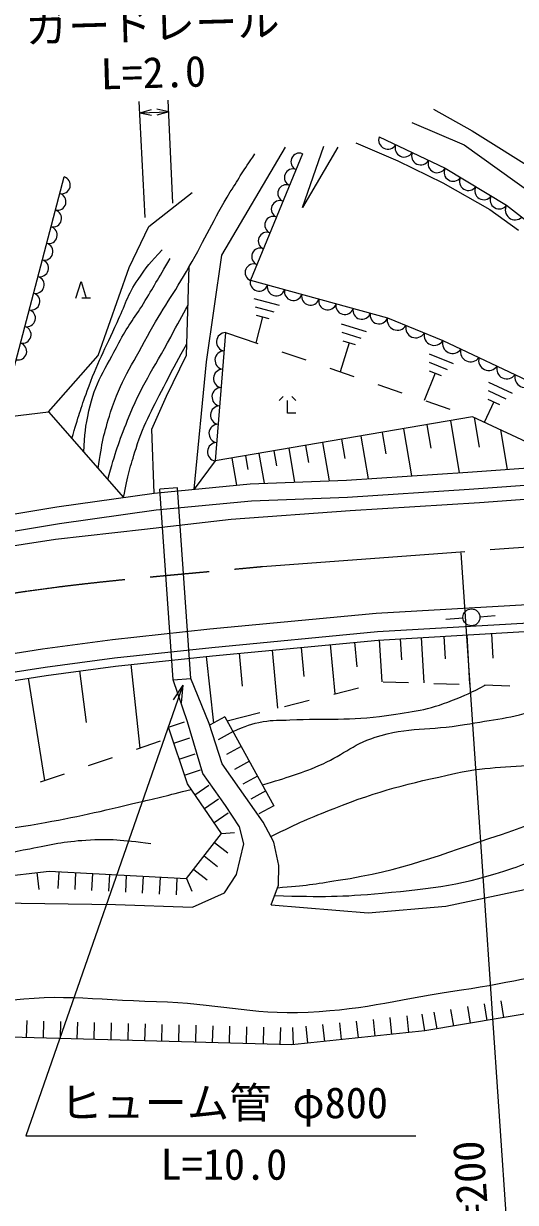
# Model space of a CAD drawing. Units: millimetres, scale not verified. Extents: x 40000 to 680000, y 20000 to 380000.
# Drawn here: x 321127 to 350195, y 261931 to 331616 of the extents above; entities that cross this region are included whole.
import ezdxf
from ezdxf.enums import TextEntityAlignment as Align

# ---------------------------------------------------------------- set-up
doc = ezdxf.new("R2010")
doc.units = ezdxf.units.MM
doc.header["$LTSCALE"] = 1000
doc.linetypes.add('CHAIN', pattern=[18.5, 12, -1.5, 3.5, -1.5])
for name, color, linetype, lineweight in [('M-BGD', 7, 'Continuous', 13), ('M-BGD-OTRS1', 7, 'Continuous', 13), ('M-BMK', 2, 'CHAIN', 13), ('M-STR-HTXT', 7, 'Continuous', 13)]:
    doc.layers.add(name, color=color, linetype=linetype, lineweight=lineweight)
doc.styles.add('ＭＳ ゴシック', font='')
doc.styles.get('ＭＳ ゴシック').set_extended_font_data('MS Gothic')

msp = doc.modelspace()

# ---------------------------------------------------------------- linework, layer by layer
at = {"layer": 'M-BGD'}
for p, q in [((345363, 326553), (347641, 325268)), ((344076, 325762), (347166, 324453)), ((347641, 325268), (351639, 322773)), ((332851, 317936), (336613, 324320)), ((337607, 320740), (338867, 324374)), ((339690, 324302), (337607, 320740)), ((340759, 324560), (343255, 323494)), ((347166, 324453), (351200, 321545)), ((343255, 323494), (345896, 322209)), ((319911, 308799), (323518, 322558)), ((345896, 322209), (348683, 320634)), ((328524, 319617), (331087, 321634)), ((348683, 320634), (350379, 319398)), ((327361, 317200), (328524, 319617)), ((331943, 311612), (332851, 317936)), ((325544, 312002), (327361, 317200)), ((330758, 312010), (330923, 317248)), ((324223, 315377), (324523, 316377)), ((324523, 316377), (324823, 315377)), ((325073, 315377), (324573, 315377)), ((334740, 315363), (336228, 314970)), ((334807, 314872), (335927, 314577)), ((334876, 314372), (335620, 314176)), ((335248, 314274), (334844, 312743)), ((339896, 313859), (341368, 313410)), ((333069, 313349), (332451, 305760)), ((333069, 313349), (334962, 312703)), ((339944, 313366), (341052, 313028)), ((336381, 312218), (337801, 311733)), ((340362, 312751), (339839, 311036)), ((339994, 312864), (340730, 312639)), ((322597, 308671), (325544, 312002)), ((329573, 309582), (330758, 312010)), ((331216, 304088), (331943, 311612)), ((345088, 312094), (346514, 311514)), ((345092, 311599), (346165, 311162)), ((339220, 311248), (340640, 310763)), ((345453, 310949), (344799, 309341)), ((345097, 311094), (345809, 310804)), ((342059, 310278), (343478, 309793)), ((348597, 310415), (349997, 309776)), ((328711, 307643), (329573, 309582)), ((336476, 309580), (336226, 309330)), ((337226, 309330), (336976, 309580)), ((348563, 309415), (349263, 309096)), ((348580, 309920), (349634, 309439)), ((336726, 308580), (336726, 309330)), ((344898, 309308), (346317, 308823)), ((348913, 309256), (348358, 308038)), ((320307, 308380), (322597, 308671)), ((322597, 308671), (327038, 303606)), ((347656, 308365), (332451, 305760)), ((337226, 308580), (336726, 308580)), ((346353, 308142), (346877, 305082)), ((353701, 305549), (347656, 308365)), ((347751, 308321), (348048, 306585)), ((328842, 303858), (328711, 307643)), ((342316, 307450), (342532, 306190)), ((343576, 307666), (344052, 304889)), ((344964, 307904), (345202, 306516)), ((349304, 307598), (349704, 305264)), ((337798, 306676), (337969, 305678)), ((338796, 306847), (339183, 304588)), ((339926, 307041), (340120, 305911)), ((341056, 307234), (341488, 304714)), ((333437, 305929), (333711, 304330)), ((334237, 306066), (334374, 305266)), ((335037, 306203), (335339, 304440)), ((335918, 306354), (336069, 305473)), ((336800, 306505), (337142, 304509)), ((332451, 305760), (331216, 304088)), ((347099, 296462), (346089, 296385)), ((348095, 296551), (348998, 296618)), ((347316, 295481), (347486, 292560)), ((348777, 295566), (348862, 294105)), ((339240, 294906), (339517, 291999)), ((340694, 295044), (340832, 293591)), ((342147, 295180), (342292, 292695)), ((343390, 295252), (343462, 294010)), ((344633, 295325), (344789, 292641)), ((345974, 295403), (346052, 294061)), ((331922, 294205), (332346, 290267)), ((333867, 294395), (334052, 292450)), ((335813, 294580), (336139, 291153)), ((337526, 294743), (337690, 293029)), ((327470, 293726), (328001, 288792)), ((321398, 292915), (322359, 286864)), ((324431, 293346), (324834, 290309)), ((330814, 290340), (329966, 292828)), ((332096, 290239), (331012, 292901)), ((342371, 292714), (343870, 292665)), ((339461, 291985), (340916, 292350)), ((345369, 292616), (346869, 292567)), ((348368, 292518), (349867, 292469)), ((336551, 291256), (338006, 291621)), ((333026, 290641), (332150, 290159)), ((333026, 290641), (335917, 285383)), ((333156, 290405), (335096, 290891)), ((329691, 290029), (330640, 290346)), ((330809, 286673), (329691, 290029)), ((331723, 287289), (330814, 290340)), ((332873, 287857), (332096, 290239)), ((327807, 288726), (329227, 289211)), ((330007, 289081), (330956, 289397)), ((333508, 289765), (332632, 289283)), ((333990, 288888), (333113, 288407)), ((324968, 287756), (326388, 288241)), ((330323, 288132), (331272, 288448)), ((335294, 284412), (332873, 287857)), ((334471, 288012), (333595, 287530)), ((322129, 286786), (323549, 287271)), ((330639, 287183), (331588, 287499)), ((333056, 285399), (331723, 287289)), ((334953, 287136), (334077, 286654)), ((332832, 283747), (330809, 286673)), ((331252, 286032), (332074, 286601)), ((331821, 285210), (332643, 285779)), ((335435, 286260), (334559, 285778)), ((333880, 284139), (333056, 285399)), ((335917, 285383), (335040, 284902)), ((332390, 284387), (333212, 284956)), ((335924, 283225), (335294, 284412)), ((330761, 281075), (332832, 283747)), ((332832, 283747), (333588, 283799)), ((334146, 283121), (333880, 284139)), ((332409, 283201), (333200, 282589)), ((333719, 281310), (334146, 283121)), ((336215, 281843), (335924, 283225)), ((346078, 279447), (363525, 283118)), ((331797, 282411), (332587, 281798)), ((331184, 281621), (331974, 281008)), ((336191, 280680), (336215, 281843)), ((316204, 280748), (322637, 281512)), ((321903, 281425), (322021, 280432)), ((322637, 281512), (330761, 281075)), ((323204, 281481), (323150, 280483)), ((324202, 281428), (324149, 280429)), ((325201, 281374), (325147, 280375)), ((326200, 281320), (326146, 280322)), ((327198, 281267), (327145, 280268)), ((328197, 281213), (328143, 280215)), ((329195, 281160), (329142, 280161)), ((330194, 281106), (330140, 280107)), ((330761, 281075), (331070, 280334)), ((332998, 280233), (333719, 281310)), ((331117, 279390), (332998, 280233)), ((335755, 279517), (336191, 280680)), ((318718, 279658), (326569, 279549)), ((326569, 279549), (331117, 279390)), ((335755, 279517), (341499, 279047)), ((341499, 279047), (346078, 279447)), ((354174, 273646), (344851, 272065)), ((345569, 272186), (345402, 273172)), ((346555, 272354), (346388, 273340)), ((347541, 272521), (347374, 273507)), ((348527, 272688), (348359, 273674)), ((349513, 272855), (349345, 273841)), ((321302, 271678), (321330, 272677)), ((322302, 271650), (322329, 272650)), ((323302, 271623), (323329, 272622)), ((324301, 271595), (324329, 272595)), ((325301, 271568), (325328, 272567)), ((326300, 271540), (326328, 272540)), ((327300, 271513), (327328, 272512)), ((328300, 271485), (328327, 272485)), ((339917, 271553), (339814, 272547)), ((340912, 271656), (340809, 272650)), ((341907, 271759), (341803, 272754)), ((342901, 271862), (342798, 272857)), ((343896, 271966), (343793, 272960)), ((344851, 272065), (344684, 273051)), ((329299, 271458), (329327, 272457)), ((330299, 271430), (330326, 272430)), ((331299, 271403), (331326, 272403)), ((332298, 271375), (332326, 272375)), ((333298, 271348), (333325, 272348)), ((334297, 271320), (334325, 272320)), ((335297, 271293), (335325, 272293)), ((336297, 271266), (336324, 272265)), ((344851, 272065), (336973, 271247)), ((337083, 271258), (337045, 272263)), ((337928, 271346), (337825, 272341)), ((338923, 271449), (338819, 272444)), ((336973, 271247), (318627, 271751))]:
    msp.add_line(p, q, dxfattribs=at)
for points in [[(342150, 324926), (346039, 323072), (349674, 320891), (352400, 318747), (354399, 317256)], [(337619, 323926), (334529, 316439), (342635, 314222), (345906, 312877), (351249, 310369), (357973, 311277)], [(316801, 301998), (323101, 303054), (328842, 303858), (334526, 304408), (340211, 304627), (347392, 305099), (361397, 306098), (392252, 308510), (431111, 311519), (453766, 312676), (496784, 314339)], [(316965, 301011), (323253, 302065), (328959, 302865), (334593, 303410), (340263, 303628), (347460, 304101), (361472, 305100), (392330, 307513), (431176, 310521), (453811, 311677), (496820, 313340)], [(316997, 300214), (323021, 301137), (328267, 301735), (333389, 302328), (340433, 302837), (348065, 303298), (361937, 304325), (392759, 306843), (431589, 309711), (454369, 310830), (496679, 312533)], [(312956, 293067), (317634, 293928), (322241, 294659), (326375, 295208), (332138, 295828), (341956, 296762), (352263, 297362), (362718, 298287), (376915, 299460)], [(313162, 291997), (317818, 292853), (322398, 293580), (326505, 294125), (332248, 294743), (342039, 295675), (352343, 296274), (362811, 297201), (377002, 298373)], [(313253, 291505), (317903, 292360), (322470, 293085), (326565, 293629), (332298, 294246), (342077, 295176), (352380, 295776), (362854, 296703), (377043, 297875)]]:
    msp.add_lwpolyline(points, dxfattribs=at)
msp.add_circle((347596, 296517), 500, dxfattribs=at)
for centre, radius, start, end in [((342653, 324730), 540, 158.76591, 330.26583), ((343626, 324267), 540, 158.76591, 330.26583), ((337431, 323456), 506, 68.28818, 246.86764), ((344598, 323803), 540, 158.76591, 330.26583), ((345570, 323340), 540, 158.76591, 330.26583), ((337045, 322520), 506, 68.28818, 246.86764), ((346509, 322826), 531, 152.35576, 325.71672), ((323382, 322068), 508, 256.21469, 74.40206), ((336659, 321584), 506, 68.28818, 246.86764), ((347418, 322281), 531, 152.35576, 325.71672), ((348327, 321735), 531, 152.35576, 325.71672), ((323124, 321085), 508, 256.21469, 74.40206), ((349235, 321190), 531, 152.35576, 325.71672), ((322866, 320103), 508, 256.21469, 74.40206), ((336273, 320648), 506, 68.28818, 246.86764), ((350180, 320600), 584, 150.09268, 313.52542), ((335887, 319712), 506, 68.28818, 246.86764), ((322609, 319120), 508, 256.21469, 74.40206), ((335500, 318776), 506, 68.28818, 246.86764), ((322351, 318137), 508, 256.21469, 74.40206), ((335114, 317840), 506, 68.28818, 246.86764), ((322093, 317155), 508, 256.21469, 74.40206), ((334728, 316904), 506, 68.28818, 246.86764), ((321836, 316172), 508, 256.21469, 74.40206), ((335043, 316325), 526, 167.51695, 341.88587), ((321578, 315189), 508, 256.21469, 74.40206), ((336056, 316048), 526, 167.51695, 341.88587), ((337069, 315771), 526, 167.51695, 341.88587), ((338082, 315494), 526, 167.51695, 341.88587), ((339095, 315216), 526, 167.51695, 341.88587), ((340108, 314939), 526, 167.51695, 341.88587), ((321320, 314206), 508, 256.21469, 74.40206), ((341122, 314662), 526, 167.51695, 341.88587), ((342135, 314385), 526, 167.51695, 341.88587), ((321063, 313224), 508, 256.21469, 74.40206), ((343217, 314088), 598, 167.04205, 328.26173), ((344307, 313639), 598, 167.04205, 328.26173), ((333071, 312803), 546, 90.15704, 260.53336), ((345398, 313191), 598, 167.04205, 328.26173), ((320805, 312241), 508, 256.21469, 74.40206), ((332983, 311719), 546, 90.15704, 260.53336), ((346482, 312715), 598, 164.31751, 325.39292), ((347550, 312213), 598, 164.31751, 325.39292), ((348619, 311712), 598, 164.31751, 325.39292), ((332894, 310635), 546, 90.15704, 260.53336), ((349688, 311210), 598, 164.31751, 325.39292), ((350756, 310709), 598, 164.31751, 325.39292), ((332806, 309551), 546, 90.15704, 260.53336), ((332718, 308467), 546, 90.15704, 260.53336), ((332629, 307383), 546, 90.15704, 260.53336), ((332541, 306299), 546, 90.15704, 260.53336)]:
    msp.add_arc(centre, radius, start, end, dxfattribs=at)
for points, knots in [([(325533, 305322), (325755, 306854), (325875, 307377), (326271, 308646), (326851, 310505), (327534, 311412), (328452, 313129), (329337, 314784), (329995, 315618), (330923, 317248), (331897, 318958), (332314, 319989), (333346, 321664), (333896, 322556), (334083, 322859), (334800, 323918)], [0, 0, 0, 0, 1, 1, 1, 2, 2, 2, 3, 3, 3, 4, 4, 4, 5, 5, 5, 5]), ([(323983, 307090), (324369, 308434), (324497, 308819), (324890, 309906), (325476, 311528), (325938, 312386), (326659, 313953), (327120, 314956), (327279, 315579), (327894, 316497), (328385, 317229), (328617, 317499), (329324, 318242)], [0, 0, 0, 0, 1, 1, 1, 2, 2, 2, 3, 3, 3, 4, 4, 4, 4]), ([(324696, 306277), (324723, 307375), (324788, 307779), (324987, 308719), (325341, 310398), (325975, 311213), (326756, 312741), (327243, 313695), (327652, 314152), (328209, 315067), (328839, 316100), (329033, 316437), (329784, 317733)], [0, 0, 0, 0, 1, 1, 1, 2, 2, 2, 3, 3, 3, 4, 4, 4, 4]), ([(326105, 304669), (326568, 306326), (326744, 306836), (327277, 308180), (328071, 310187), (328793, 311188), (329821, 313086), (330255, 313889), (330495, 314331), (330851, 314969)], [0, 0, 0, 0, 1, 1, 1, 2, 2, 2, 3, 3, 3, 3]), ([(327038, 303606), (327301, 304957), (327414, 305386), (327772, 306494), (328290, 308096), (328787, 308920), (329553, 310419), (330038, 311369), (330269, 311801), (330779, 312684)], [0, 0, 0, 0, 1, 1, 1, 2, 2, 2, 3, 3, 3, 3]), ([(335963, 280074), (338907, 279983), (339844, 279989), (342316, 280214), (345374, 280492), (347129, 280703), (350038, 281684), (351181, 282070), (351779, 282403), (352881, 282896), (355667, 284141), (357174, 284960), (359981, 286159), (362537, 287251), (363981, 287884), (366668, 288594), (370811, 289689), (373285, 289561), (377500, 290330), (381534, 291066), (383762, 291651), (387804, 292347), (394284, 293462), (397985, 293645), (404460, 294787), (410379, 295831), (413696, 296469), (419508, 298003), (421367, 298494), (422320, 299091), (424199, 299502), (426041, 299905), (426769, 299956), (428989, 300103)], [0, 0, 0, 0, 1, 1, 1, 2, 2, 2, 3, 3, 3, 4, 4, 4, 5, 5, 5, 6, 6, 6, 7, 7, 7, 8, 8, 8, 9, 9, 9, 10, 10, 10, 11, 11, 11, 11]), ([(336137, 280536), (337809, 280657), (338323, 280756), (339714, 280971), (343585, 281570), (345647, 282463), (349368, 283687), (353115, 284918), (354988, 286203), (358673, 287612), (363481, 289452), (366101, 290811), (371126, 291933), (376700, 293177), (380012, 292624), (385683, 293296), (389227, 293715), (391198, 294062), (394733, 294550), (399143, 295158), (401636, 295347), (406023, 296099), (412226, 297162), (414335, 297792), (421722, 299726)], [0, 0, 0, 0, 1, 1, 1, 2, 2, 2, 3, 3, 3, 4, 4, 4, 5, 5, 5, 6, 6, 6, 7, 7, 7, 8, 8, 8, 8]), ([(335747, 283559), (337456, 284413), (337997, 284633), (339481, 285224), (342200, 286306), (343822, 286665), (346677, 287308), (348704, 287764), (349915, 287569), (351960, 287938), (354806, 288451), (356365, 288927), (359150, 289707), (363483, 290919), (365763, 292104), (370127, 293196), (373859, 294130), (376053, 294152), (379868, 294650), (385010, 295321), (387943, 295259), (393075, 295999), (395871, 296402), (397426, 296703), (400199, 297235), (404000, 297964), (405240, 298281), (409870, 299382)], [0, 0, 0, 0, 1, 1, 1, 2, 2, 2, 3, 3, 3, 4, 4, 4, 5, 5, 5, 6, 6, 6, 7, 7, 7, 8, 8, 8, 9, 9, 9, 9]), ([(333508, 289765), (334284, 290095), (334562, 290228), (335281, 290354), (335892, 290461), (336246, 290417), (336865, 290451), (339091, 290572), (340361, 290388), (342567, 290709), (344118, 290935), (345019, 291036), (346476, 291614), (347248, 291920), (347551, 292046), (348401, 292517)], [0, 0, 0, 0, 1, 1, 1, 2, 2, 2, 3, 3, 3, 4, 4, 4, 5, 5, 5, 5]), ([(335238, 286618), (336821, 287078), (337307, 287224), (338581, 287753), (339922, 288310), (340518, 288982), (341901, 289425), (343885, 290061), (345130, 289820), (347183, 290176), (348915, 290476), (349913, 290556), (351593, 291073), (352892, 291472), (353368, 291657), (354845, 292307)], [0, 0, 0, 0, 1, 1, 1, 2, 2, 2, 3, 3, 3, 4, 4, 4, 5, 5, 5, 5]), ([(243007, 250651), (244676, 251541), (245126, 251798), (246460, 252577), (248554, 253801), (249523, 254837), (251693, 255921), (253457, 256801), (254564, 257070), (256491, 257484), (258671, 257952), (259937, 257987), (262161, 258138), (265250, 258348), (266992, 258177), (270085, 258320), (273034, 258456), (274695, 258470), (277627, 258817), (280413, 259146), (281989, 259338), (284702, 260052), (287291, 260734), (288727, 261288), (291075, 262572), (292410, 263302), (292915, 264103), (294262, 264810), (295928, 265685), (296987, 265977), (298839, 266318), (300836, 266685), (302033, 266214), (304031, 266579), (305749, 266893), (306780, 267008), (308328, 267817), (310564, 268986), (311271, 270478), (313446, 271756), (315483, 272953), (316848, 273283), (319173, 273700), (322946, 274376), (325154, 273899), (328986, 273809), (332495, 273727), (334444, 273031), (337950, 273187), (341519, 273345), (343463, 273999), (347001, 274495), (350150, 274937), (351889, 275602), (355070, 275585), (358968, 275565), (361129, 272807), (364893, 273821), (367942, 274643), (368503, 277390), (371426, 278584), (374595, 279879), (376737, 279158), (380140, 279538), (383505, 279914), (385538, 279460), (388754, 280520), (392102, 281622), (393387, 283607), (396714, 284772), (399264, 285665), (400900, 285304), (403599, 285426), (410286, 285729), (414234, 286672), (420732, 285064), (426069, 283744), (426452, 277899), (431691, 276232), (439582, 273721), (444642, 274368), (452872, 275292), (458621, 275937), (460936, 276403), (467385, 278253)], [0, 0, 0, 0, 1, 1, 1, 2, 2, 2, 3, 3, 3, 4, 4, 4, 5, 5, 5, 6, 6, 6, 7, 7, 7, 8, 8, 8, 9, 9, 9, 10, 10, 10, 11, 11, 11, 12, 12, 12, 13, 13, 13, 14, 14, 14, 15, 15, 15, 16, 16, 16, 17, 17, 17, 18, 18, 18, 19, 19, 19, 20, 20, 20, 21, 21, 21, 22, 22, 22, 23, 23, 23, 24, 24, 24, 25, 25, 25, 26, 26, 26, 27, 27, 27, 28, 28, 28, 28]), ([(298637, 274611), (299583, 275563), (299925, 275829), (300800, 276551), (302968, 278339), (304368, 279156), (306921, 280329), (310293, 281877), (312319, 282475), (315917, 283382), (318236, 283966), (319613, 283897), (321969, 284309), (324318, 284719), (325618, 285037), (327937, 285587), (329149, 285874), (329542, 285966), (331034, 286348)], [0, 0, 0, 0, 1, 1, 1, 2, 2, 2, 3, 3, 3, 4, 4, 4, 5, 5, 5, 6, 6, 6, 6]), ([(316183, 281389), (318653, 282164), (319379, 282438), (321490, 282842), (322778, 283090), (323500, 283270), (324810, 283351), (326304, 283444), (326892, 283359), (328638, 283157)], [0, 0, 0, 0, 1, 1, 1, 2, 2, 2, 3, 3, 3, 3])]:
    msp.add_open_spline(points, degree=3, knots=knots, dxfattribs=at)
at = {"layer": 'M-BGD-OTRS1'}
for p, q in [((330222, 304175), (329176, 304102)), ((329966, 292828), (329176, 304102)), ((331012, 292901), (330222, 304175)), ((329966, 292828), (331012, 292901))]:
    msp.add_line(p, q, dxfattribs=at)
at = {"layer": 'M-BMK'}
msp.add_line((335243, 299522), (365756, 301781), dxfattribs=at)
msp.add_open_spline([(297338, 292425), (304651, 294655), (306872, 295232), (313095, 296557), (321632, 298375), (324802, 298542), (335243, 299522)], degree=3, knots=[0, 0, 0, 0, 1, 1, 1, 2, 2, 2, 2], dxfattribs=at)
at = {"layer": 'M-STR-HTXT'}
for p, q in [((328314, 320155), (327954, 327019)), ((329951, 321010), (329676, 327093)), ((327989, 326350), (328684, 326545)), ((327989, 326350), (329707, 326399)), ((327989, 326350), (328694, 326195)), ((329707, 326399), (329003, 326554)), ((329707, 326399), (329012, 326204)), ((346964, 300321), (349841, 258280)), ((330534, 292498), (321266, 265858)), ((330534, 292498), (329970, 291636)), ((330534, 292498), (330442, 291471)), ((321266, 265858), (344303, 265858))]:
    msp.add_line(p, q, dxfattribs=at)

# ---------------------------------------------------------------- texts
at = {"layer": 'M-STR-HTXT', "style": 'ＭＳ ゴシック'}
for s, rotation, p in [('ガードレール', 1.628, (328799, 330119)), ('L=2.0', 1.628, (328834, 327262)), ('R=200', 93.915, (349047, 262568))]:
    msp.add_text(s, height=1833, rotation=rotation, dxfattribs=at).set_placement(p, align=Align.BOTTOM_CENTER)
for s, p in [('ヒューム管 φ800', (332968, 266358)), ('L=10.0', (332968, 262720))]:
    msp.add_text(s, height=1833, dxfattribs=at).set_placement(p, align=Align.BOTTOM_CENTER)

doc.saveas('drawing.dxf')
